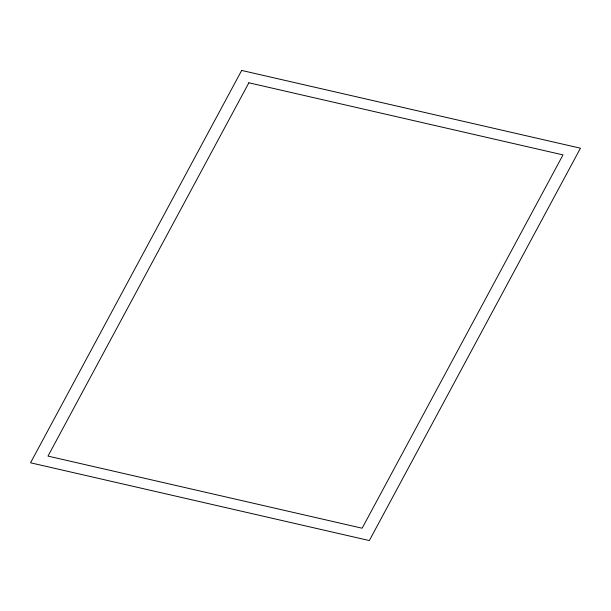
<?xml version="1.0" encoding="UTF-8"?>
<svg xmlns="http://www.w3.org/2000/svg" width="611" height="611" viewBox="0 0 611 611"><rect width="100%" height="100%" fill="white"/><g stroke="black" fill="none" stroke-linecap="round" stroke-linejoin="round"><path stroke-width="0.92" d="M241.666 70.441L30.55 462.794L369.334 540.559L580.45 148.206L241.666 70.441M248.868 82.783L47.994 456.104L362.132 528.217L563.006 154.896L248.868 82.783"/></g></svg>
